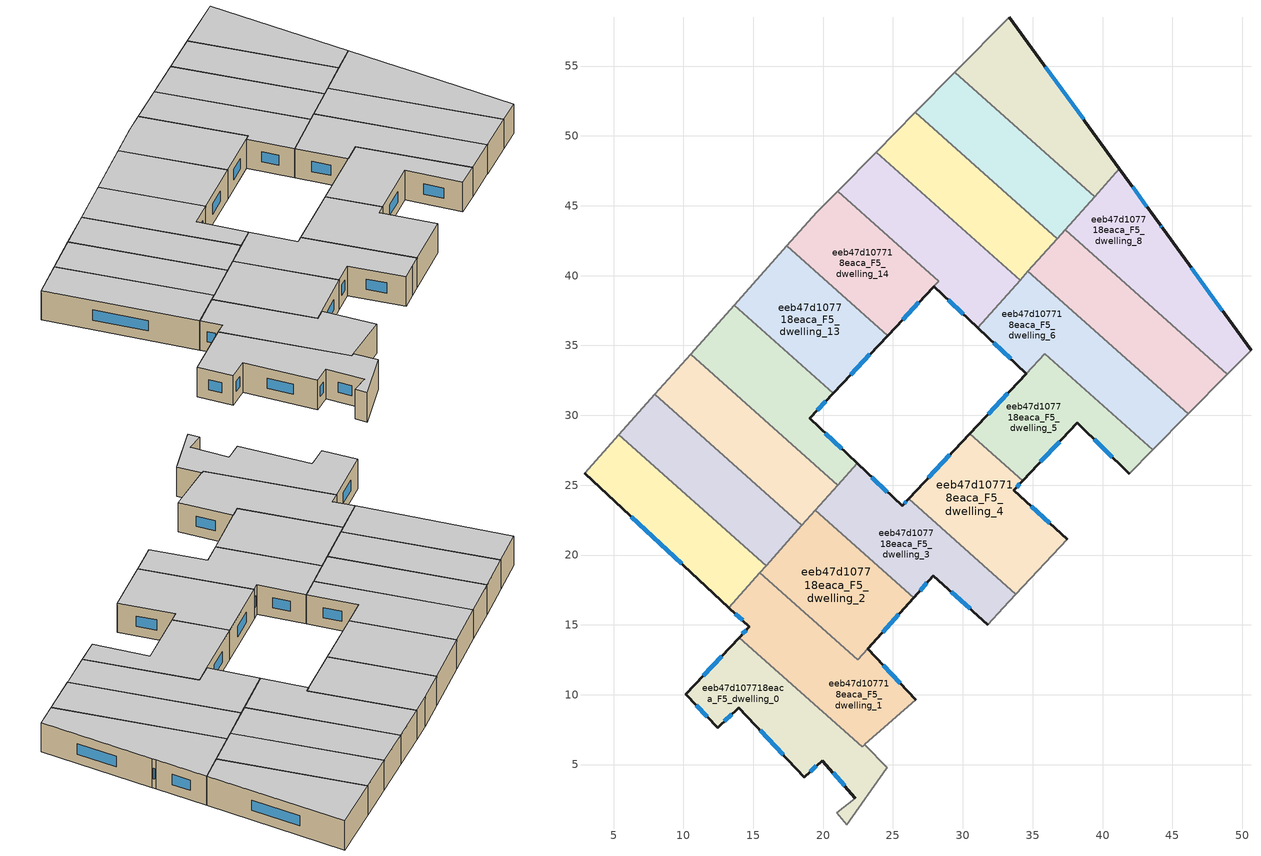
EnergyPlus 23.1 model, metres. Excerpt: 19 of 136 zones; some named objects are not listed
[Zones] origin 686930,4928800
eeb47d107718eaca_F5_dwelling_0
 floor to eeb47d107718eaca_F4_dwelling_0 (EU_floor_Construction): 22.98,6.44 24.58,4.78 24.53,4.71 21.7,0.7 20.98,1.57 22.31,2.61 19.94,5.29 18.66,4.11 13.96,9.07 12.45,7.63 10.18,10.03 13.99,14.1 22.79,6.27 z15
 wall outside (EU_wall_Construction): 13.99,14.1 10.18,10.03 12.45,7.63 13.96,9.07 18.66,4.11 19.94,5.29 22.31,2.61 z15:18
 wall adiabatic (EU_wall_Construction): 22.31,2.61 20.98,1.57 21.7,0.7 24.53,4.71 24.58,4.78 22.98,6.44 z15:18
 wall to eeb47d107718eaca_F5_dwelling_1 (EU_wall_Construction): 22.98,6.44 22.79,6.27 13.99,14.1 z15:18
 window (EU_Window_Construction): 20.71,4.41 21.54,3.48 / 19.07,4.49 19.52,4.9 / 15.49,7.45 17.13,5.72 / 12.94,8.1 13.47,8.6 / 10.92,9.25 11.71,8.41 / 12.75,12.77 11.42,11.35 z15.98:17.02
 ceiling to eeb47d107718eaca_F6_dwelling_0 (EU_floor_Construction): 21.7,0.7 24.53,4.71 24.58,4.78 22.98,6.44 22.79,6.27 13.99,14.1 10.18,10.03 12.45,7.63 13.96,9.07 18.66,4.11 19.94,5.29 22.31,2.61 20.98,1.57 z18
eeb47d107718eaca_F5_dwelling_1
 floor to eeb47d107718eaca_F4_dwelling_1 (EU_floor_Construction): 23.2,13.29 26.63,9.63 22.98,6.44 22.79,6.27 13.99,14.1 14.72,14.88 13.25,16.24 15.46,18.73 22.47,12.49 z15
 wall outside (EU_wall_Construction): 13.25,16.24 14.72,14.88 13.99,14.1 / 26.63,9.63 23.2,13.29 z15:18
 wall adiabatic (EU_wall_Construction): 22.98,6.44 26.63,9.63 z15:18
 wall to eeb47d107718eaca_F5_dwelling_9 (EU_wall_Construction): 15.46,18.73 13.25,16.24 z15:18
 wall to eeb47d107718eaca_F5_dwelling_2 (EU_wall_Construction): 23.2,13.29 22.47,12.49 15.46,18.73 z15:18
 window (EU_Window_Construction): 14.48,14.62 14.23,14.35 / 13.73,15.8 14.24,15.32 / 25.51,10.83 24.31,12.1 z15.98:17.02
 ceiling to eeb47d107718eaca_F6_dwelling_1 (EU_floor_Construction): 26.63,9.63 23.2,13.29 22.47,12.49 15.46,18.73 13.25,16.24 14.72,14.88 13.99,14.1 22.79,6.27 22.98,6.44 z18
eeb47d107718eaca_F5_dwelling_10
 floor to eeb47d107718eaca_F4_dwelling_10 (EU_floor_Construction): 18.48,22.12 15.92,19.24 5.38,28.62 7.94,31.5 z15
 wall to eeb47d107718eaca_F5_dwelling_9 (EU_wall_Construction): 5.38,28.62 15.92,19.24 z15:18
 wall adiabatic (EU_wall_Construction): 7.94,31.5 5.38,28.62 z15:18
 wall to eeb47d107718eaca_F5_dwelling_11 (EU_wall_Construction): 18.48,22.12 7.94,31.5 z15:18
 wall to eeb47d107718eaca_F5_dwelling_2 (EU_wall_Construction): 15.92,19.24 18.48,22.12 z15:18
 ceiling to eeb47d107718eaca_F6_dwelling_10 (EU_floor_Construction): 15.92,19.24 18.48,22.12 7.94,31.5 5.38,28.62 z18
eeb47d107718eaca_F5_dwelling_11
 floor to eeb47d107718eaca_F4_dwelling_11 (EU_floor_Construction): 21.05,25 18.48,22.12 7.94,31.5 10.51,34.38 z15
 wall adiabatic (EU_wall_Construction): 10.51,34.38 7.94,31.5 z15:18
 wall to eeb47d107718eaca_F5_dwelling_12 (EU_wall_Construction): 21.05,25 10.51,34.38 z15:18
 wall to eeb47d107718eaca_F5_dwelling_3 (EU_wall_Construction): 19.43,23.19 21.05,25 z15:18
 wall to eeb47d107718eaca_F5_dwelling_2 (EU_wall_Construction): 18.48,22.12 19.43,23.19 z15:18
 ceiling to eeb47d107718eaca_F6_dwelling_11 (EU_floor_Construction): 18.48,22.12 21.05,25 10.51,34.38 7.94,31.5 z18
eeb47d107718eaca_F5_dwelling_12
 floor to eeb47d107718eaca_F4_dwelling_12 (EU_floor_Construction): 20.72,31.58 19.03,29.77 22.43,26.56 21.05,25 10.51,34.38 13.63,37.89 z15
 wall outside (EU_wall_Construction): 22.43,26.56 19.03,29.77 20.72,31.58 z15:18
 wall adiabatic (EU_wall_Construction): 13.63,37.89 10.51,34.38 z15:18
 wall to eeb47d107718eaca_F5_dwelling_13 (EU_wall_Construction): 20.72,31.58 13.63,37.89 z15:18
 wall to eeb47d107718eaca_F5_dwelling_3 (EU_wall_Construction): 21.05,25.01 22.43,26.56 z15:18
 window (EU_Window_Construction): 21.32,27.61 20.13,28.73 / 19.58,30.36 20.17,30.99 z15.98:17.02
 ceiling to eeb47d107718eaca_F6_dwelling_12 (EU_floor_Construction): 21.05,25 22.43,26.56 19.03,29.77 20.72,31.58 13.63,37.89 10.51,34.38 z18
eeb47d107718eaca_F5_dwelling_13
 floor to eeb47d107718eaca_F4_dwelling_13 (EU_floor_Construction): 24.62,35.71 20.72,31.58 13.63,37.89 17.41,42.14 z15
 wall outside (EU_wall_Construction): 20.72,31.58 24.62,35.71 z15:18
 wall adiabatic (EU_wall_Construction): 17.41,42.14 13.63,37.89 z15:18
 wall to eeb47d107718eaca_F5_dwelling_14 (EU_wall_Construction): 24.62,35.71 17.41,42.14 z15:18
 window (EU_Window_Construction): 21.99,32.92 23.35,34.37 z15.98:17.02
 ceiling to eeb47d107718eaca_F6_dwelling_13 (EU_floor_Construction): 20.72,31.58 24.62,35.71 17.41,42.14 13.63,37.89 z18
eeb47d107718eaca_F5_dwelling_14
 floor to eeb47d107718eaca_F4_dwelling_14 (EU_floor_Construction): 28.28,39.61 24.62,35.71 17.41,42.14 19.55,44.54 21.04,46.05 z15
 wall outside (EU_wall_Construction): 24.62,35.71 27.92,39.22 z15:18
 wall adiabatic (EU_wall_Construction): 21.04,46.05 19.55,44.54 17.41,42.14 z15:18
 wall to eeb47d107718eaca_F5_dwelling_15 (EU_wall_Construction): 27.93,39.22 28.29,39.61 / 28.28,39.61 21.04,46.05 z15:18
 window (EU_Window_Construction): 25.7,36.85 26.85,38.08 z15.98:17.02
 ceiling to eeb47d107718eaca_F6_dwelling_14 (EU_floor_Construction): 24.62,35.71 28.28,39.61 21.04,46.05 19.55,44.54 17.41,42.14 z18
eeb47d107718eaca_F5_dwelling_15
 floor to eeb47d107718eaca_F4_dwelling_15 (EU_floor_Construction): 34.1,39.67 31.07,36.27 27.93,39.22 28.29,39.61 21.04,46.05 23.8,48.84 z15
 wall outside (EU_wall_Construction): 27.93,39.22 31.07,36.27 z15:18
 wall adiabatic (EU_wall_Construction): 23.8,48.84 21.04,46.05 z15:18
 wall to eeb47d107718eaca_F5_dwelling_16 (EU_wall_Construction): 34.1,39.67 23.8,48.84 z15:18
 wall to eeb47d107718eaca_F5_dwelling_6 (EU_wall_Construction): 31.07,36.27 34.1,39.67 z15:18
 window (EU_Window_Construction): 28.95,38.26 30.05,37.23 z15.98:17.02
 ceiling to eeb47d107718eaca_F6_dwelling_15 (EU_floor_Construction): 31.07,36.27 34.1,39.67 23.8,48.84 21.04,46.05 28.29,39.61 27.93,39.22 z18
eeb47d107718eaca_F5_dwelling_16
 floor to eeb47d107718eaca_F4_dwelling_16 (EU_floor_Construction): 36.74,42.65 34.1,39.67 23.8,48.84 26.59,51.68 z15
 wall adiabatic (EU_wall_Construction): 26.59,51.68 23.8,48.84 z15:18
 wall to eeb47d107718eaca_F5_dwelling_17 (EU_wall_Construction): 36.74,42.65 26.59,51.68 z15:18
 wall to eeb47d107718eaca_F5_dwelling_7 (EU_wall_Construction): 34.66,40.3 36.74,42.65 z15:18
 wall to eeb47d107718eaca_F5_dwelling_6 (EU_wall_Construction): 34.1,39.68 34.66,40.3 z15:18
 ceiling to eeb47d107718eaca_F6_dwelling_16 (EU_floor_Construction): 34.1,39.67 36.74,42.65 26.59,51.68 23.8,48.84 z18
eeb47d107718eaca_F5_dwelling_17
 floor to eeb47d107718eaca_F4_dwelling_17 (EU_floor_Construction): 39.43,45.66 36.74,42.65 26.59,51.68 29.44,54.55 z15
 wall adiabatic (EU_wall_Construction): 29.44,54.55 26.59,51.68 z15:18
 wall to eeb47d107718eaca_F5_dwelling_18 (EU_wall_Construction): 39.43,45.66 29.44,54.55 z15:18
 wall to eeb47d107718eaca_F5_dwelling_8 (EU_wall_Construction): 37.32,43.3 39.43,45.66 z15:18
 wall to eeb47d107718eaca_F5_dwelling_7 (EU_wall_Construction): 36.74,42.65 37.32,43.3 z15:18
 ceiling to eeb47d107718eaca_F6_dwelling_17 (EU_floor_Construction): 36.74,42.65 39.43,45.66 29.44,54.55 26.59,51.68 z18
eeb47d107718eaca_F5_dwelling_18
 floor to eeb47d107718eaca_F4_dwelling_18 (EU_floor_Construction): 33.33,58.49 41.2,47.65 39.43,45.66 29.44,54.55 z15
 wall outside (EU_wall_Construction): 41.2,47.65 33.33,58.49 z15:18
 wall adiabatic (EU_wall_Construction): 33.33,58.49 29.44,54.55 z15:18
 wall to eeb47d107718eaca_F5_dwelling_8 (EU_wall_Construction): 39.43,45.66 41.2,47.65 z15:18
 window (EU_Window_Construction): 38.64,51.18 35.89,54.97 z15.98:17.02
 ceiling to eeb47d107718eaca_F6_dwelling_18 (EU_floor_Construction): 39.43,45.66 41.2,47.65 33.33,58.49 29.44,54.55 z18
eeb47d107718eaca_F5_dwelling_2
 floor to eeb47d107718eaca_F4_dwelling_2 (EU_floor_Construction): 26.47,16.93 22.47,12.49 15.46,18.73 19.43,23.19 z15
 wall outside (EU_wall_Construction): 23.2,13.3 26.47,16.93 z15:18
 wall to eeb47d107718eaca_F5_dwelling_3 (EU_wall_Construction): 26.47,16.93 19.43,23.19 z15:18
 wall to eeb47d107718eaca_F5_dwelling_9 (EU_wall_Construction): 15.92,19.24 15.46,18.73 z15:18
 window (EU_Window_Construction): 24.26,14.48 25.41,15.75 z15.98:17.02
 ceiling to eeb47d107718eaca_F6_dwelling_2 (EU_floor_Construction): 22.47,12.49 26.47,16.93 19.43,23.19 15.46,18.73 z18
eeb47d107718eaca_F5_dwelling_3
 floor to eeb47d107718eaca_F4_dwelling_3 (EU_floor_Construction): 26.12,24.02 33.78,17.2 32.88,16.23 31.78,15.01 27.9,18.51 26.47,16.93 19.43,23.19 22.43,26.56 25.65,23.52 z15
 wall outside (EU_wall_Construction): 26.47,16.93 27.9,18.51 31.78,15.01 / 26.12,24.02 25.65,23.52 22.43,26.56 z15:18
 wall to eeb47d107718eaca_F5_dwelling_4 (EU_wall_Construction): 33.78,17.2 26.12,24.02 z15:18
 wall adiabatic (EU_wall_Construction): 31.78,15.01 32.88,16.23 33.78,17.2 z15:18
 window (EU_Window_Construction): 29.16,17.38 30.52,16.15 / 26.93,17.44 27.43,18 / 24.6,24.51 23.48,25.57 / 25.96,23.86 25.8,23.69 z15.98:17.02
 ceiling to eeb47d107718eaca_F6_dwelling_3 (EU_floor_Construction): 32.88,16.23 33.78,17.2 26.12,24.02 25.65,23.52 22.43,26.56 19.43,23.19 26.47,16.93 27.9,18.51 31.78,15.01 z18
eeb47d107718eaca_F5_dwelling_4
 floor to eeb47d107718eaca_F4_dwelling_4 (EU_floor_Construction): 34.28,25.31 33.64,24.63 37.46,21.12 33.78,17.2 26.12,24.02 30.49,28.68 z15
 wall outside (EU_wall_Construction): 37.46,21.12 33.64,24.63 34.28,25.31 / 30.49,28.68 26.12,24.02 z15:18
 wall adiabatic (EU_wall_Construction): 33.78,17.2 37.46,21.12 z15:18
 wall to eeb47d107718eaca_F5_dwelling_5 (EU_wall_Construction): 34.28,25.31 30.49,28.68 z15:18
 window (EU_Window_Construction): 36.21,22.27 34.88,23.49 / 29.07,27.16 27.54,25.54 / 33.85,24.85 34.07,25.09 z15.98:17.02
 ceiling to eeb47d107718eaca_F6_dwelling_4 (EU_floor_Construction): 33.78,17.2 37.46,21.12 33.64,24.63 34.28,25.31 30.49,28.68 26.12,24.02 z18
eeb47d107718eaca_F5_dwelling_5
 floor to eeb47d107718eaca_F4_dwelling_5 (EU_floor_Construction): 43.58,27.52 41.92,25.83 38.21,29.46 34.28,25.31 30.49,28.68 35.87,34.39 z15
 wall outside (EU_wall_Construction): 34.28,25.31 38.21,29.46 41.92,25.83 / 34.55,32.99 30.49,28.68 z15:18
 wall adiabatic (EU_wall_Construction): 41.92,25.83 43.58,27.52 z15:18
 wall to eeb47d107718eaca_F5_dwelling_6 (EU_wall_Construction): 35.86,34.39 34.55,32.99 / 43.58,27.52 35.87,34.39 z15:18
 window (EU_Window_Construction): 35.56,26.66 36.93,28.11 / 39.41,28.28 40.71,27.01 / 33.23,31.59 31.81,30.08 z15.98:17.02
 ceiling to eeb47d107718eaca_F6_dwelling_5 (EU_floor_Construction): 41.92,25.83 43.58,27.52 35.87,34.39 30.49,28.68 34.28,25.31 38.21,29.46 z18
eeb47d107718eaca_F5_dwelling_6
 floor to eeb47d107718eaca_F4_dwelling_6 (EU_floor_Construction): 46.12,30.1 43.58,27.52 35.86,34.39 34.55,32.99 31.07,36.27 34.66,40.3 z15
 wall outside (EU_wall_Construction): 31.07,36.27 34.55,32.99 z15:18
 wall to eeb47d107718eaca_F5_dwelling_7 (EU_wall_Construction): 46.12,30.1 34.66,40.3 z15:18
 wall adiabatic (EU_wall_Construction): 43.58,27.52 46.12,30.1 z15:18
 window (EU_Window_Construction): 32.2,35.2 33.42,34.06 z15.98:17.02
 ceiling to eeb47d107718eaca_F6_dwelling_6 (EU_floor_Construction): 43.58,27.52 46.12,30.1 34.66,40.3 31.07,36.27 34.55,32.99 35.86,34.39 z18
eeb47d107718eaca_F5_dwelling_7
 floor to eeb47d107718eaca_F4_dwelling_7 (EU_floor_Construction): 48.94,32.96 46.16,30.13 46.12,30.1 34.66,40.3 37.32,43.3 z15
 wall to eeb47d107718eaca_F5_dwelling_8 (EU_wall_Construction): 48.94,32.96 37.32,43.3 z15:18
 wall adiabatic (EU_wall_Construction): 46.12,30.1 46.16,30.13 48.94,32.96 z15:18
 ceiling to eeb47d107718eaca_F6_dwelling_7 (EU_floor_Construction): 46.16,30.13 48.94,32.96 37.32,43.3 34.66,40.3 46.12,30.1 z18
eeb47d107718eaca_F5_dwelling_8
 floor to eeb47d107718eaca_F4_dwelling_8 (EU_floor_Construction): 44.3,43.39 50.63,34.66 48.94,32.96 37.32,43.3 41.2,47.65 44.12,43.63 z15
 wall outside (EU_wall_Construction): 50.63,34.66 44.3,43.39 44.12,43.63 41.2,47.65 z15:18
 wall adiabatic (EU_wall_Construction): 48.94,32.96 50.63,34.66 z15:18
 window (EU_Window_Construction): 43.17,44.94 42.15,46.35 / 44.24,43.47 44.18,43.56 / 48.57,37.5 46.36,40.55 z15.98:17.02
 ceiling to eeb47d107718eaca_F6_dwelling_8 (EU_floor_Construction): 48.94,32.96 50.63,34.66 44.3,43.39 44.12,43.63 41.2,47.65 37.32,43.3 z18
eeb47d107718eaca_F5_dwelling_9
 floor to eeb47d107718eaca_F4_dwelling_9 (EU_floor_Construction): 15.92,19.24 13.25,16.24 2.92,25.86 5.38,28.62 z15
 wall outside (EU_wall_Construction): 2.92,25.86 13.25,16.24 z15:18
 wall adiabatic (EU_wall_Construction): 5.38,28.62 2.92,25.86 z15:18
 window (EU_Window_Construction): 6.28,22.73 9.89,19.37 z15.98:17.02
 ceiling to eeb47d107718eaca_F6_dwelling_9 (EU_floor_Construction): 13.25,16.24 15.92,19.24 5.38,28.62 2.92,25.86 z18
[Building]
EU S2 Campaign: North Axis=0; Terrain=City; Solar Distribution=FullExterior
[Site:Location]
Bologna: Latitude=44.5; Longitude=11.25; Time Zone=1; Elevation=37
[SizingPeriod:WeatherFileDays]
AnnualSizingPeriod: Begin Month=1; Begin Day of Month=1; End Month=12; End Day of Month=31; Day of Week for Start Day=Monday; Use Weather File Daylight Saving Period=No; Use Weather File Rain and Snow Indicators=No
[MATERIAL]
EU_InternalMass_Material: Roughness=MediumRough; Thickness=0.1; Conductivity=1; Density=1800; Specific Heat=900; Thermal Absorptance=0.9; Solar Absorptance=0.7; Visible Absorptance=0.7
[MATERIAL:NOMASS] Roughness=MediumRough; Thermal Absorptance=0.9; Solar Absorptance=0.7; Visible Absorptance=0.7
Name | Thermal Resistance
EU_wall_NoMass | 0.905828
EU_floor_NoMass | 0.67114
[WINDOWMATERIAL:SIMPLEGLAZINGSYSTEM]
EU_Window_SimpleGlazing: UFactor=4.52486; Solar Heat Gain Coefficient=0.85; Visible Transmittance=0.85
[CONSTRUCTION]
EU_wall_Construction: EU_wall_NoMass
EU_floor_Construction: EU_floor_NoMass
EU_Window_Construction: EU_Window_SimpleGlazing
EU_InternalMass_Construction: EU_InternalMass_Material
[ZONE] Type=1; Multiplier=1; Ceiling Height=autocalculate; Floor Area=autocalculate; Part of Total Floor Area=Yes
Name | Volume
eeb47d107718eaca_F5_dwelling_0 | 182.557
eeb47d107718eaca_F5_dwelling_1 | 193.08
eeb47d107718eaca_F5_dwelling_10 | 163.303
eeb47d107718eaca_F5_dwelling_11 | 163.243
eeb47d107718eaca_F5_dwelling_12 | 163.288
eeb47d107718eaca_F5_dwelling_13 | 163.271
eeb47d107718eaca_F5_dwelling_14 | 155.679
eeb47d107718eaca_F5_dwelling_15 | 170.788
eeb47d107718eaca_F5_dwelling_16 | 163.302
eeb47d107718eaca_F5_dwelling_17 | 163.268
eeb47d107718eaca_F5_dwelling_18 | 163.282
eeb47d107718eaca_F5_dwelling_2 | 168.565
eeb47d107718eaca_F5_dwelling_3 | 181.417
eeb47d107718eaca_F5_dwelling_4 | 181.404
eeb47d107718eaca_F5_dwelling_5 | 154.619
eeb47d107718eaca_F5_dwelling_6 | 192.024
eeb47d107718eaca_F5_dwelling_7 | 185.857
eeb47d107718eaca_F5_dwelling_8 | 193.088
eeb47d107718eaca_F5_dwelling_9 | 163.255
[INTERNALMASS] Construction=EU_InternalMass_Construction
Name | Zone or ZoneList | Surface Area
eeb47d107718eaca_F5_dwelling_0_EU_InternalMass | eeb47d107718eaca_F5_dwelling_0 | 60.8521
eeb47d107718eaca_F5_dwelling_1_EU_InternalMass | eeb47d107718eaca_F5_dwelling_1 | 64.3628
eeb47d107718eaca_F5_dwelling_2_EU_InternalMass | eeb47d107718eaca_F5_dwelling_2 | 56.2024
eeb47d107718eaca_F5_dwelling_3_EU_InternalMass | eeb47d107718eaca_F5_dwelling_3 | 60.4723
eeb47d107718eaca_F5_dwelling_4_EU_InternalMass | eeb47d107718eaca_F5_dwelling_4 | 60.4682
eeb47d107718eaca_F5_dwelling_5_EU_InternalMass | eeb47d107718eaca_F5_dwelling_5 | 51.5604
eeb47d107718eaca_F5_dwelling_6_EU_InternalMass | eeb47d107718eaca_F5_dwelling_6 | 64.0023
eeb47d107718eaca_F5_dwelling_7_EU_InternalMass | eeb47d107718eaca_F5_dwelling_7 | 61.9569
eeb47d107718eaca_F5_dwelling_8_EU_InternalMass | eeb47d107718eaca_F5_dwelling_8 | 64.3634
eeb47d107718eaca_F5_dwelling_9_EU_InternalMass | eeb47d107718eaca_F5_dwelling_9 | 54.4182
eeb47d107718eaca_F5_dwelling_10_EU_InternalMass | eeb47d107718eaca_F5_dwelling_10 | 54.4345
eeb47d107718eaca_F5_dwelling_11_EU_InternalMass | eeb47d107718eaca_F5_dwelling_11 | 54.4146
eeb47d107718eaca_F5_dwelling_12_EU_InternalMass | eeb47d107718eaca_F5_dwelling_12 | 54.429
eeb47d107718eaca_F5_dwelling_13_EU_InternalMass | eeb47d107718eaca_F5_dwelling_13 | 54.4237
eeb47d107718eaca_F5_dwelling_14_EU_InternalMass | eeb47d107718eaca_F5_dwelling_14 | 51.9073
eeb47d107718eaca_F5_dwelling_15_EU_InternalMass | eeb47d107718eaca_F5_dwelling_15 | 56.93
eeb47d107718eaca_F5_dwelling_16_EU_InternalMass | eeb47d107718eaca_F5_dwelling_16 | 54.4339
eeb47d107718eaca_F5_dwelling_17_EU_InternalMass | eeb47d107718eaca_F5_dwelling_17 | 54.4225
eeb47d107718eaca_F5_dwelling_18_EU_InternalMass | eeb47d107718eaca_F5_dwelling_18 | 54.4269
[OTHEREQUIPMENT] Fuel Type=Electricity; Design Level Calculation Method=Watts/Area; Power per Zone Floor Area=1; Fraction Latent=0; Fraction Radiant=0; Fraction Lost=0; Carbon Dioxide Generation Rate=0; EndUse Subcategory=EU_Step8_InternalGains
Name | Zone or ZoneList or Space or SpaceList | Schedule
EU_Step8_InternalGain_eeb47d107718eaca_F5_dwelling_0_f000 | eeb47d107718eaca_F5_dwelling_0 | EU_Step8_GainSchedule_eeb47d107718eaca_F5_dwelling_0_f000
EU_Step8_InternalGain_eeb47d107718eaca_F5_dwelling_1_f000 | eeb47d107718eaca_F5_dwelling_1 | EU_Step8_GainSchedule_eeb47d107718eaca_F5_dwelling_1_f000
EU_Step8_InternalGain_eeb47d107718eaca_F5_dwelling_2_f000 | eeb47d107718eaca_F5_dwelling_2 | EU_Step8_GainSchedule_eeb47d107718eaca_F5_dwelling_2_f000
EU_Step8_InternalGain_eeb47d107718eaca_F5_dwelling_3_f000 | eeb47d107718eaca_F5_dwelling_3 | EU_Step8_GainSchedule_eeb47d107718eaca_F5_dwelling_3_f000
EU_Step8_InternalGain_eeb47d107718eaca_F5_dwelling_4_f000 | eeb47d107718eaca_F5_dwelling_4 | EU_Step8_GainSchedule_eeb47d107718eaca_F5_dwelling_4_f000
EU_Step8_InternalGain_eeb47d107718eaca_F5_dwelling_5_f000 | eeb47d107718eaca_F5_dwelling_5 | EU_Step8_GainSchedule_eeb47d107718eaca_F5_dwelling_5_f000
EU_Step8_InternalGain_eeb47d107718eaca_F5_dwelling_6_f000 | eeb47d107718eaca_F5_dwelling_6 | EU_Step8_GainSchedule_eeb47d107718eaca_F5_dwelling_6_f000
EU_Step8_InternalGain_eeb47d107718eaca_F5_dwelling_7_f000 | eeb47d107718eaca_F5_dwelling_7 | EU_Step8_GainSchedule_eeb47d107718eaca_F5_dwelling_7_f000
EU_Step8_InternalGain_eeb47d107718eaca_F5_dwelling_8_f000 | eeb47d107718eaca_F5_dwelling_8 | EU_Step8_GainSchedule_eeb47d107718eaca_F5_dwelling_8_f000
EU_Step8_InternalGain_eeb47d107718eaca_F5_dwelling_9_f000 | eeb47d107718eaca_F5_dwelling_9 | EU_Step8_GainSchedule_eeb47d107718eaca_F5_dwelling_9_f000
EU_Step8_InternalGain_eeb47d107718eaca_F5_dwelling_10_f000 | eeb47d107718eaca_F5_dwelling_10 | EU_Step8_GainSchedule_eeb47d107718eaca_F5_dwelling_10_f000
EU_Step8_InternalGain_eeb47d107718eaca_F5_dwelling_11_f000 | eeb47d107718eaca_F5_dwelling_11 | EU_Step8_GainSchedule_eeb47d107718eaca_F5_dwelling_11_f000
EU_Step8_InternalGain_eeb47d107718eaca_F5_dwelling_12_f000 | eeb47d107718eaca_F5_dwelling_12 | EU_Step8_GainSchedule_eeb47d107718eaca_F5_dwelling_12_f000
EU_Step8_InternalGain_eeb47d107718eaca_F5_dwelling_13_f000 | eeb47d107718eaca_F5_dwelling_13 | EU_Step8_GainSchedule_eeb47d107718eaca_F5_dwelling_13_f000
EU_Step8_InternalGain_eeb47d107718eaca_F5_dwelling_14_f000 | eeb47d107718eaca_F5_dwelling_14 | EU_Step8_GainSchedule_eeb47d107718eaca_F5_dwelling_14_f000
EU_Step8_InternalGain_eeb47d107718eaca_F5_dwelling_15_f000 | eeb47d107718eaca_F5_dwelling_15 | EU_Step8_GainSchedule_eeb47d107718eaca_F5_dwelling_15_f000
EU_Step8_InternalGain_eeb47d107718eaca_F5_dwelling_16_f000 | eeb47d107718eaca_F5_dwelling_16 | EU_Step8_GainSchedule_eeb47d107718eaca_F5_dwelling_16_f000
EU_Step8_InternalGain_eeb47d107718eaca_F5_dwelling_17_f000 | eeb47d107718eaca_F5_dwelling_17 | EU_Step8_GainSchedule_eeb47d107718eaca_F5_dwelling_17_f000
EU_Step8_InternalGain_eeb47d107718eaca_F5_dwelling_18_f000 | eeb47d107718eaca_F5_dwelling_18 | EU_Step8_GainSchedule_eeb47d107718eaca_F5_dwelling_18_f000
[ZONEVENTILATION:DESIGNFLOWRATE] Schedule=EU_AlwaysOn; Design Flow Rate Calculation Method=AirChanges/Hour; Air Changes per Hour=0.73129; Ventilation Type=Natural; Fan Pressure Rise=0; Fan Total Efficiency=1; Constant Term Coefficient=1; Temperature Term Coefficient=0; Velocity Term Coefficient=0; Velocity Squared Term Coefficient=0; Minimum Indoor Temperature=-100; Maximum Indoor Temperature=100; Delta Temperature=-100; Minimum Outdoor Temperature=-100; Maximum Outdoor Temperature=100; Maximum Wind Speed=40
Name | Zone or ZoneList or Space or SpaceList
EU_ConstantAir_eeb47d107718eaca_F5_dwelling_0 | eeb47d107718eaca_F5_dwelling_0
EU_ConstantAir_eeb47d107718eaca_F5_dwelling_1 | eeb47d107718eaca_F5_dwelling_1
EU_ConstantAir_eeb47d107718eaca_F5_dwelling_2 | eeb47d107718eaca_F5_dwelling_2
EU_ConstantAir_eeb47d107718eaca_F5_dwelling_3 | eeb47d107718eaca_F5_dwelling_3
EU_ConstantAir_eeb47d107718eaca_F5_dwelling_4 | eeb47d107718eaca_F5_dwelling_4
EU_ConstantAir_eeb47d107718eaca_F5_dwelling_5 | eeb47d107718eaca_F5_dwelling_5
EU_ConstantAir_eeb47d107718eaca_F5_dwelling_6 | eeb47d107718eaca_F5_dwelling_6
EU_ConstantAir_eeb47d107718eaca_F5_dwelling_7 | eeb47d107718eaca_F5_dwelling_7
EU_ConstantAir_eeb47d107718eaca_F5_dwelling_8 | eeb47d107718eaca_F5_dwelling_8
EU_ConstantAir_eeb47d107718eaca_F5_dwelling_9 | eeb47d107718eaca_F5_dwelling_9
EU_ConstantAir_eeb47d107718eaca_F5_dwelling_10 | eeb47d107718eaca_F5_dwelling_10
EU_ConstantAir_eeb47d107718eaca_F5_dwelling_11 | eeb47d107718eaca_F5_dwelling_11
EU_ConstantAir_eeb47d107718eaca_F5_dwelling_12 | eeb47d107718eaca_F5_dwelling_12
EU_ConstantAir_eeb47d107718eaca_F5_dwelling_13 | eeb47d107718eaca_F5_dwelling_13
EU_ConstantAir_eeb47d107718eaca_F5_dwelling_14 | eeb47d107718eaca_F5_dwelling_14
EU_ConstantAir_eeb47d107718eaca_F5_dwelling_15 | eeb47d107718eaca_F5_dwelling_15
EU_ConstantAir_eeb47d107718eaca_F5_dwelling_16 | eeb47d107718eaca_F5_dwelling_16
EU_ConstantAir_eeb47d107718eaca_F5_dwelling_17 | eeb47d107718eaca_F5_dwelling_17
EU_ConstantAir_eeb47d107718eaca_F5_dwelling_18 | eeb47d107718eaca_F5_dwelling_18
[HVACTEMPLATE:ZONE:IDEALLOADSAIRSYSTEM] System Availability Schedule=EU_AlwaysOn; Maximum Heating Supply Air Temperature=50; Minimum Cooling Supply Air Temperature=13; Maximum Heating Supply Air Humidity Ratio=0.0156; Minimum Cooling Supply Air Humidity Ratio=0.0077; Heating Limit=NoLimit; Cooling Limit=NoLimit; Heating Availability Schedule=EU_AlwaysOn; Cooling Availability Schedule=EU_CoolingOff; Dehumidification Control Type=ConstantSensibleHeatRatio; Cooling Sensible Heat Ratio=0.7; Dehumidification Setpoint=60; Humidification Control Type=None; Humidification Setpoint=30; Outdoor Air Method=None; Outdoor Air Flow Rate per Person=0.00944; Outdoor Air Flow Rate per Zone Floor Area=0; Outdoor Air Flow Rate per Zone=0; Demand Controlled Ventilation Type=None; Outdoor Air Economizer Type=NoEconomizer; Heat Recovery Type=None; Sensible Heat Recovery Effectiveness=0.7; Latent Heat Recovery Effectiveness=0.65
Name | Template Thermostat
eeb47d107718eaca_F5_dwelling_0 | EU_HeatOnly_eeb47d107718eaca_F5_dwelling_0
eeb47d107718eaca_F5_dwelling_1 | EU_HeatOnly_eeb47d107718eaca_F5_dwelling_1
eeb47d107718eaca_F5_dwelling_2 | EU_HeatOnly_eeb47d107718eaca_F5_dwelling_2
eeb47d107718eaca_F5_dwelling_3 | EU_HeatOnly_eeb47d107718eaca_F5_dwelling_3
eeb47d107718eaca_F5_dwelling_4 | EU_HeatOnly_eeb47d107718eaca_F5_dwelling_4
eeb47d107718eaca_F5_dwelling_5 | EU_HeatOnly_eeb47d107718eaca_F5_dwelling_5
eeb47d107718eaca_F5_dwelling_6 | EU_HeatOnly_eeb47d107718eaca_F5_dwelling_6
eeb47d107718eaca_F5_dwelling_7 | EU_HeatOnly_eeb47d107718eaca_F5_dwelling_7
eeb47d107718eaca_F5_dwelling_8 | EU_HeatOnly_eeb47d107718eaca_F5_dwelling_8
eeb47d107718eaca_F5_dwelling_9 | EU_HeatOnly_eeb47d107718eaca_F5_dwelling_9
eeb47d107718eaca_F5_dwelling_10 | EU_HeatOnly_eeb47d107718eaca_F5_dwelling_10
eeb47d107718eaca_F5_dwelling_11 | EU_HeatOnly_eeb47d107718eaca_F5_dwelling_11
eeb47d107718eaca_F5_dwelling_12 | EU_HeatOnly_eeb47d107718eaca_F5_dwelling_12
eeb47d107718eaca_F5_dwelling_13 | EU_HeatOnly_eeb47d107718eaca_F5_dwelling_13
eeb47d107718eaca_F5_dwelling_14 | EU_HeatOnly_eeb47d107718eaca_F5_dwelling_14
eeb47d107718eaca_F5_dwelling_15 | EU_HeatOnly_eeb47d107718eaca_F5_dwelling_15
eeb47d107718eaca_F5_dwelling_16 | EU_HeatOnly_eeb47d107718eaca_F5_dwelling_16
eeb47d107718eaca_F5_dwelling_17 | EU_HeatOnly_eeb47d107718eaca_F5_dwelling_17
eeb47d107718eaca_F5_dwelling_18 | EU_HeatOnly_eeb47d107718eaca_F5_dwelling_18
[SIZING:ZONE] Zone Cooling Design Supply Air Temperature Input Method=SupplyAirTemperature; Zone Cooling Design Supply Air Temperature=13; Zone Heating Design Supply Air Temperature Input Method=SupplyAirTemperature; Zone Heating Design Supply Air Temperature=50; Zone Cooling Design Supply Air Humidity Ratio=0.008; Zone Heating Design Supply Air Humidity Ratio=0.008; Cooling Design Air Flow Method=DesignDay; Cooling Design Air Flow Rate=0; Cooling Minimum Air Flow per Zone Floor Area=0.000762; Cooling Minimum Air Flow=0; Cooling Minimum Air Flow Fraction=0.2; Heating Design Air Flow Method=DesignDay; Heating Design Air Flow Rate=0; Heating Maximum Air Flow per Zone Floor Area=0.002032; Heating Maximum Air Flow=0.141576; Heating Maximum Air Flow Fraction=0.3; Account for Dedicated Outdoor Air System=No; Dedicated Outdoor Air System Control Strategy=NeutralSupplyAir; Dedicated Outdoor Air Low Setpoint Temperature for Design=autosize; Dedicated Outdoor Air High Setpoint Temperature for Design=autosize; Zone Load Sizing Method=Sensible Load Only No Latent Load; Zone Latent Cooling Design Supply Air Humidity Ratio Input Method=HumidityRatioDifference; Zone Cooling Design Supply Air Humidity Ratio Difference=0.005; Zone Latent Heating Design Supply Air Humidity Ratio Input Method=HumidityRatioDifference; Zone Humidification Design Supply Air Humidity Ratio Difference=0.005
eeb47d107718eaca_F5_dwelling_0; eeb47d107718eaca_F5_dwelling_1; eeb47d107718eaca_F5_dwelling_2; eeb47d107718eaca_F5_dwelling_3; eeb47d107718eaca_F5_dwelling_4; eeb47d107718eaca_F5_dwelling_5; eeb47d107718eaca_F5_dwelling_6; eeb47d107718eaca_F5_dwelling_7; eeb47d107718eaca_F5_dwelling_8; eeb47d107718eaca_F5_dwelling_9; eeb47d107718eaca_F5_dwelling_10; eeb47d107718eaca_F5_dwelling_11; eeb47d107718eaca_F5_dwelling_12; eeb47d107718eaca_F5_dwelling_13; eeb47d107718eaca_F5_dwelling_14; eeb47d107718eaca_F5_dwelling_15; eeb47d107718eaca_F5_dwelling_16; eeb47d107718eaca_F5_dwelling_17; eeb47d107718eaca_F5_dwelling_18
[SCHEDULE:CONSTANT]
Name | Hourly Value
EU_AlwaysOn | 1
EU_CoolingOff | 0
[SCHEDULE:FILE] Column Number=1; Rows to Skip at Top=0; Number of Hours of Data=8760; Column Separator=Comma; Interpolate to Timestep=No; Minutes per Item=60; Adjust Schedule for Daylight Savings=Yes
Name | File
EU_Step8_GainSchedule_eeb47d107718eaca_F5_dwelling_0_f000 | ../../schedules/eeb47d107718eaca/eeb47d107718eaca_F5_dwelling_0_f000_gain.csv
EU_Step8_GainSchedule_eeb47d107718eaca_F5_dwelling_1_f000 | ../../schedules/eeb47d107718eaca/eeb47d107718eaca_F5_dwelling_1_f000_gain.csv
EU_Step8_GainSchedule_eeb47d107718eaca_F5_dwelling_2_f000 | ../../schedules/eeb47d107718eaca/eeb47d107718eaca_F5_dwelling_2_f000_gain.csv
EU_Step8_GainSchedule_eeb47d107718eaca_F5_dwelling_3_f000 | ../../schedules/eeb47d107718eaca/eeb47d107718eaca_F5_dwelling_3_f000_gain.csv
EU_Step8_GainSchedule_eeb47d107718eaca_F5_dwelling_4_f000 | ../../schedules/eeb47d107718eaca/eeb47d107718eaca_F5_dwelling_4_f000_gain.csv
EU_Step8_GainSchedule_eeb47d107718eaca_F5_dwelling_5_f000 | ../../schedules/eeb47d107718eaca/eeb47d107718eaca_F5_dwelling_5_f000_gain.csv
EU_Step8_GainSchedule_eeb47d107718eaca_F5_dwelling_6_f000 | ../../schedules/eeb47d107718eaca/eeb47d107718eaca_F5_dwelling_6_f000_gain.csv
EU_Step8_GainSchedule_eeb47d107718eaca_F5_dwelling_7_f000 | ../../schedules/eeb47d107718eaca/eeb47d107718eaca_F5_dwelling_7_f000_gain.csv
EU_Step8_GainSchedule_eeb47d107718eaca_F5_dwelling_8_f000 | ../../schedules/eeb47d107718eaca/eeb47d107718eaca_F5_dwelling_8_f000_gain.csv
EU_Step8_GainSchedule_eeb47d107718eaca_F5_dwelling_9_f000 | ../../schedules/eeb47d107718eaca/eeb47d107718eaca_F5_dwelling_9_f000_gain.csv
EU_Step8_GainSchedule_eeb47d107718eaca_F5_dwelling_10_f000 | ../../schedules/eeb47d107718eaca/eeb47d107718eaca_F5_dwelling_10_f000_gain.csv
EU_Step8_GainSchedule_eeb47d107718eaca_F5_dwelling_11_f000 | ../../schedules/eeb47d107718eaca/eeb47d107718eaca_F5_dwelling_11_f000_gain.csv
EU_Step8_GainSchedule_eeb47d107718eaca_F5_dwelling_12_f000 | ../../schedules/eeb47d107718eaca/eeb47d107718eaca_F5_dwelling_12_f000_gain.csv
EU_Step8_GainSchedule_eeb47d107718eaca_F5_dwelling_13_f000 | ../../schedules/eeb47d107718eaca/eeb47d107718eaca_F5_dwelling_13_f000_gain.csv
EU_Step8_GainSchedule_eeb47d107718eaca_F5_dwelling_14_f000 | ../../schedules/eeb47d107718eaca/eeb47d107718eaca_F5_dwelling_14_f000_gain.csv
EU_Step8_GainSchedule_eeb47d107718eaca_F5_dwelling_15_f000 | ../../schedules/eeb47d107718eaca/eeb47d107718eaca_F5_dwelling_15_f000_gain.csv
EU_Step8_GainSchedule_eeb47d107718eaca_F5_dwelling_16_f000 | ../../schedules/eeb47d107718eaca/eeb47d107718eaca_F5_dwelling_16_f000_gain.csv
EU_Step8_GainSchedule_eeb47d107718eaca_F5_dwelling_17_f000 | ../../schedules/eeb47d107718eaca/eeb47d107718eaca_F5_dwelling_17_f000_gain.csv
EU_Step8_GainSchedule_eeb47d107718eaca_F5_dwelling_18_f000 | ../../schedules/eeb47d107718eaca/eeb47d107718eaca_F5_dwelling_18_f000_gain.csv
